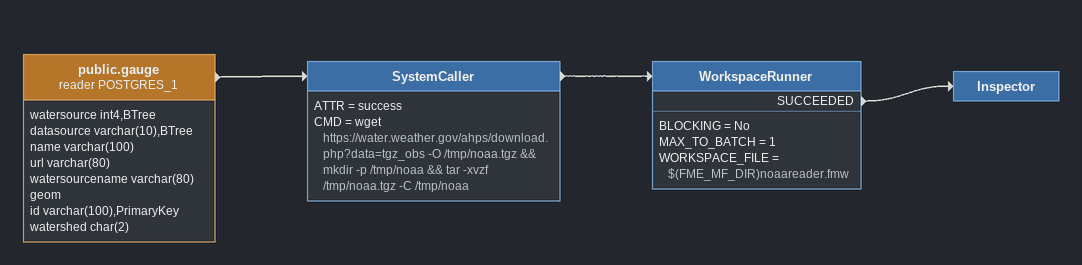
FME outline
public.gauge (reader POSTGRES_1)
    attributes: watersource int4,BTree, datasource varchar(10),BTree, name varchar(100), url varchar(80), watersourcename varchar(80), geom, id varchar(100),PrimaryKey, watershed char(2)
    -> SystemCaller
SystemCaller
    ATTR = success
    CMD = wget https://water.weather.gov/ahps/download.php?data=tgz_obs -O /tmp/noaa.tgz && mkdir -p /tmp/noaa && tar -xvzf /tmp/noaa.tgz -C /tmp/noaa
    -> WorkspaceRunner
WorkspaceRunner
    BLOCKING = No
    MAX_TO_BATCH = 1
    WORKSPACE_FILE = $(FME_MF_DIR)noaareader.fmw
    SUCCEEDED -> Inspector
Inspector
